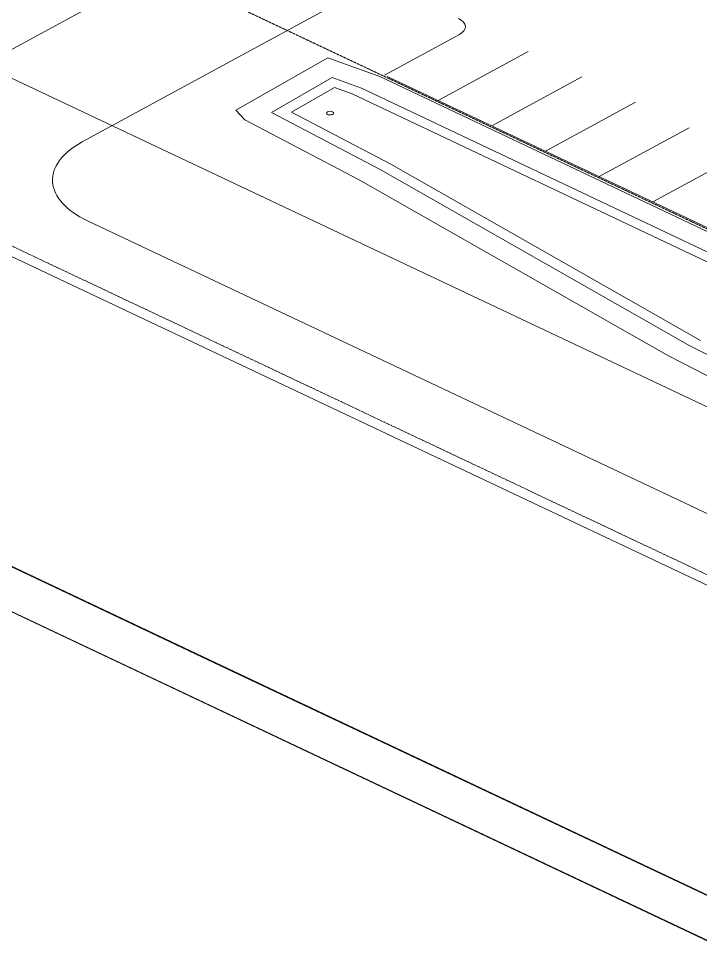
# Model space of a CAD drawing. Header units: inches. Extents: x 27328 to 120839, y -4075 to 4147.
# Drawn here: x 28584 to 29699, y -388 to 1135 of the extents above; entities that cross this region are included whole.
import ezdxf

# ---------------------------------------------------------------- set-up
doc = ezdxf.new("R2010")
doc.units = ezdxf.units.IN
doc.header["$MEASUREMENT"] = 0
doc.linetypes.add('Hidden', pattern=[0.28125, 0.1875, -0.09375])
doc.linetypes.add('IMPORT-CENTER2 _2_', pattern=[6.328125, 4.21875, -0.703125, 0.703125, -0.703125])
for name, color, linetype, lineweight in [('A-DETL', 90, 'Continuous', 9), ('A-PROP-SBCK', 71, 'Hidden', 15), ('C-TOPO', 7, 'Continuous', 9), ('G-ANNO-SYMB', 111, 'Continuous', 9)]:
    doc.layers.add(name, color=color, linetype=linetype, lineweight=lineweight)

msp = doc.modelspace()

# ---------------------------------------------------------------- linework, layer by layer
at = {"layer": 'A-DETL'}
for p, q in [((29623, 1656.6), (28476.7, 1032.8)), ((31507.9, -350.8), (28114.5, 1254.1)), ((29090.4, 1152.5), (28687.4, 933.2)), ((29304.9, 1109.3), (29182.1, 1042.5)), ((28938.9, 985), (29089.5, 1071)), ((29089.5, 1071), (29174.7, 1040.2)), ((29417.2, 1081.2), (29269.9, 1001)), ((28997.3, 981.6), (29096.7, 1038.5)), ((29096.7, 1038.5), (29144.3, 1021.3)), ((29174.7, 1040.2), (31282.6, 42.1)), ((31288.7, 46.2), (29186.5, 1040.4)), ((29504.9, 1039.7), (29357.7, 959.5)), ((29030, 982), (29100.4, 1022.2)), ((29100.4, 1022.2), (29129.1, 1011.8)), ((29144.3, 1021.3), (31237.3, 30.2)), ((29129.1, 1011.8), (31214.7, 24.3)), ((29592.7, 998.1), (29445.4, 918)), ((28953.4, 969.6), (28938.9, 985)), ((29174.8, 888.4), (28997.3, 981.6)), ((29192.3, 896.7), (29030, 982)), ((29139.6, 871.8), (28953.4, 969.6)), ((29680.5, 956.6), (29533.2, 876.5)), ((29768.3, 915.1), (29621, 835)), ((29681.5, 599.7), (29174.8, 888.4)), ((29699, 608.1), (29192.3, 896.7)), ((29646.6, 583), (29139.6, 871.8)), ((30901.1, -238.6), (28696.3, 804.1)), ((29853.2, 512.3), (29681.5, 599.7)), ((29819.2, 495.1), (29646.6, 583))]:
    msp.add_line(p, q, dxfattribs=at)
at = {"layer": 'A-DETL', "linetype": 'IMPORT-CENTER2 _2_'}
msp.add_line((33242.4, -1445.8), (27844.5, 1107.1), dxfattribs=at)
at = {"layer": 'A-DETL'}
for centre, major_axis, start_param, end_param in [((29278.5, 1121.8), (36, 0), 5.532841, 7.103637), ((28819, 870.9), (180, 0), 2.391248, 3.962045)]:
    msp.add_ellipse(centre, major_axis=major_axis, ratio=0.507323, start_param=start_param, end_param=end_param, dxfattribs=at)
msp.add_ellipse((29093.1, 980.4), major_axis=(6, 0), ratio=0.507323, dxfattribs=at)
at = {"layer": 'A-PROP-SBCK'}
msp.add_line((31708.8, -154.5), (28810, 1216.4), dxfattribs=at)
at = {"layer": 'C-TOPO'}
for p, q in [((32725.1, -1799.8), (27328.4, 752.6)), ((28914.1, 75.7), (28124.4, 449.2)), ((28914.1, 75.7), (31393.5, -1096.9))]:
    msp.add_line(p, q, dxfattribs=at)
at = {"layer": 'C-TOPO', "lineweight": 25}
for p, q in [((28915.2, 75.8), (28125.3, 449.4)), ((31393.6, -1096.4), (28915.2, 75.8))]:
    msp.add_line(p, q, dxfattribs=at)
at = {"layer": 'G-ANNO-SYMB'}
for p, q in [((27327.8, 1334.3), (32725.7, -1218.7)), ((32725.7, -1800.7), (27327.8, 752.2))]:
    msp.add_line(p, q, dxfattribs=at)

doc.saveas('drawing.dxf')
